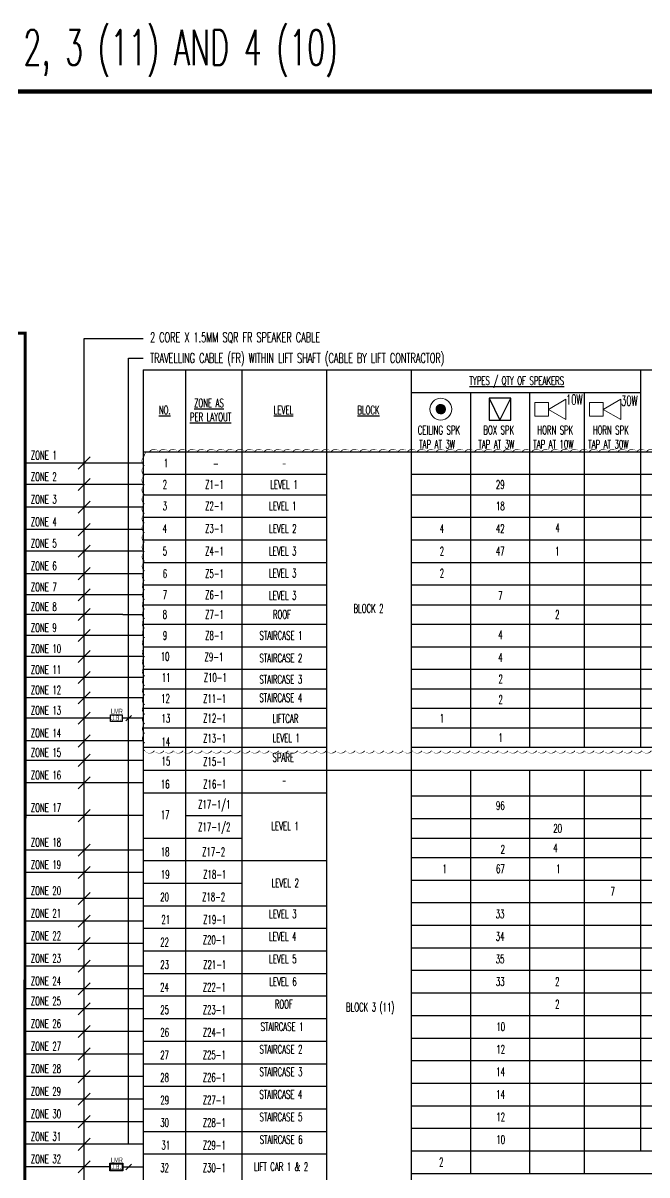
# Model space of a CAD drawing. Header units: millimetres. Extents: x 2974 to 5671, y 1205 to 3288.
# Drawn here: x 4832 to 5274, y 2471 to 3288 of the extents above; entities that cross this region are included whole.
import ezdxf
from ezdxf.enums import TextEntityAlignment as Align

# ---------------------------------------------------------------- set-up
doc = ezdxf.new("R2010")
doc.units = ezdxf.units.MM
doc.linetypes.add('CENTER', pattern=[2, 1.25, -0.25, 0.25, -0.25])
for name, color, linetype in [('0-EQUIPMENT', 7, 'Continuous'), ('0-RACK', 7, 'Continuous'), ('E-_PUBASYBL_E-_N_PA8', 3, 'Continuous'), ('TEXT', 3, 'Continuous')]:
    doc.layers.add(name, color=color, linetype=linetype)
doc.layers.add('E-_PUBASPKR_E-', color=92, linetype='Continuous', lineweight=18)
doc.styles.add('ARIAL', font='arial.ttf')
doc.styles.add('Arial_8', font='arial.ttf', dxfattribs={"width": 0.9, "height": 1.227954})
doc.styles.add('SIMPLEX', font='simplex.shx', dxfattribs={"width": 0.6})

# ---------------------------------------------------------------- blocks, each defined once
blk = doc.blocks.new('puba0102')
at = {"layer": 'E-_PUBASPKR_E-'}
h = blk.add_hatch(dxfattribs=at)
h.set_pattern_fill('ANSI31', color=6, style=0)
h.set_pattern_definition([(45, (-6420.06115, -18069.33129), (-0.08838834765, 0.08838834765), [])])
edge = h.paths.add_edge_path()
edge.add_arc((0, 0), 84.8, 0, 360)
at = {"layer": 'E-_PUBASPKR_E-', "color": 6, "linetype": 'Continuous'}
for radius in [200, 84.8]:
    blk.add_circle((0, 0), radius, dxfattribs=at)

msp = doc.modelspace()

# ---------------------------------------------------------------- linework, layer by layer
at = {"color": 4}
for p, q in [((4875.18931, 2190.73494, -1204.84475), (4875.18931, 3063.95788, -1204.84475)), ((4875.18931, 3063.95788, -1204.84475), (4917.07967, 3063.95788, -1204.84475)), ((4917.07967, 2975.73427, -1204.84475), (4833.29895, 2975.73427, -1204.84475)), ((4917.07967, 2960.50709, -1204.84475), (4833.29895, 2960.50709, -1204.84475)), ((4917.07967, 2944.50709, -1204.84475), (4833.29895, 2944.50709, -1204.84475)), ((4917.07967, 2928.50709, -1204.84475), (4833.29895, 2928.50709, -1204.84475)), ((4917.07967, 2913.27992, -1204.84475), (4833.29895, 2913.27992, -1204.84475)), ((4917.07967, 2897.27992, -1204.84475), (4833.29895, 2897.27992, -1204.84475)), ((4917.07967, 2882.27992, -1204.84475), (4833.29895, 2882.27992, -1204.84475)), ((4902.54358, 2868.37619, -1204.84475), (4833.29895, 2868.37619, -1204.84475)), ((4902.54358, 2868.37619, -1204.84475), (4917.07967, 2868.37619, -1204.84475)), ((4917.07967, 2853.47246, -1204.84475), (4833.29895, 2853.47246, -1204.84475)), ((4917.07967, 2838.56874, -1204.84475), (4833.29895, 2838.56874, -1204.84475)), ((4917.07967, 2823.66501, -1204.84475), (4833.29895, 2823.66501, -1204.84475)), ((4917.07967, 2809.29035, -1204.84475), (4833.29895, 2809.29035, -1204.84475)), ((4893.75381, 2794.81695, -1204.84475), (4833.29895, 2794.81695, -1204.84475)), ((4917.07967, 2794.81695, -1204.84475), (4902.08593, 2794.81695, -1204.84475)), ((4908.77569, 2796.84668, -1204.84475), (4904.77569, 2792.84668, -1204.84475)), ((4917.07967, 2778.70984, -1204.84475), (4833.29895, 2778.70984, -1204.84475)), ((4917.07967, 2764.94282, -1204.84475), (4833.29895, 2764.94282, -1204.84475)), ((4917.07967, 2748.93196, -1204.84475), (4833.29895, 2748.93196, -1204.84475)), ((4917.07967, 2725.85756, -1204.84475), (4833.29895, 2725.85756, -1204.84475)), ((4917.07967, 2701.28349, -1204.84475), (4833.29895, 2701.28349, -1204.84475)), ((4917.07967, 2685.44037, -1204.84475), (4833.29895, 2685.44037, -1204.84475)), ((4917.07967, 2666.96581, -1204.84475), (4833.29895, 2666.96581, -1204.84475)), ((4917.07967, 2650.96581, -1204.84475), (4833.29895, 2650.96581, -1204.84475)), ((4917.07967, 2634.96581, -1204.84475), (4833.29895, 2634.96581, -1204.84475)), ((4917.07967, 2618.96581, -1204.84475), (4833.29895, 2618.96581, -1204.84475)), ((4917.07967, 2602.96581, -1204.84475), (4833.29895, 2602.96581, -1204.84475)), ((4917.07967, 2588.69678, -1204.84475), (4833.29895, 2588.69678, -1204.84475)), ((4917.07967, 2572.69678, -1204.84475), (4833.29895, 2572.69678, -1204.84475)), ((4917.07967, 2556.69678, -1204.84475), (4833.29895, 2556.69678, -1204.84475)), ((4917.07967, 2540.69678, -1204.84475), (4833.29895, 2540.69678, -1204.84475)), ((4917.07967, 2524.69678, -1204.84475), (4833.29895, 2524.69678, -1204.84475)), ((4917.07967, 2508.69678, -1204.84475), (4833.29895, 2508.69678, -1204.84475)), ((4917.07967, 2492.69678, -1204.84475), (4833.29895, 2492.69678, -1204.84475)), ((4893.29616, 2476.69678, -1204.84475), (4833.29895, 2476.69678, -1204.84475)), ((4902.54358, 2476.69678, -1204.84475), (4917.07967, 2476.69678, -1204.84475)), ((4908.74596, 2478.69678, -1204.84475), (4904.74596, 2474.69678, -1204.84475))]:
    msp.add_line(p, q, dxfattribs=at)
at = {"color": 3, "ltscale": 0.5}
for p, q in [((4906.74596, 2492.69678, -1204.84475), (4906.74596, 3050.20878, -1204.84475)), ((4906.74596, 3050.20878, -1204.84475), (4917.07967, 3050.20878, -1204.84475))]:
    msp.add_line(p, q, dxfattribs=at)
at = {"color": 5}
for p, q in [((5162.338, 3021.697, -1204.84475), (5170.07967, 3006.21365, -1204.84475)), ((5170.07967, 3006.21365, -1204.84475), (5177.82135, 3021.697, -1204.84475))]:
    msp.add_line(p, q, dxfattribs=at)
for p, q in [((5149.07967, 2875.27992, -1204.84475), (5149.07967, 2815.66501, -1204.84475)), ((5149.07967, 2875.27992, -1204.84475), (5149.07967, 2774.24265, -1204.84475)), ((5191.07967, 2875.27992, -1204.84475), (5191.07967, 2815.66501, -1204.84475)), ((5191.07967, 2875.27992, -1204.84475), (5191.07967, 2774.24265, -1204.84475)), ((5229.71376, 2875.27992, -1204.84475), (5229.71376, 2774.24265, -1204.84475)), ((5269.73788, 2875.27992, -1204.84475), (5269.73788, 2774.24265, -1204.84475)), ((5107.07967, 2845.47246, -1204.84475), (5645.73788, 2845.47246, -1204.84475)), ((5107.07967, 2829.47246, -1204.84475), (5645.73788, 2829.47246, -1204.84475)), ((5107.07967, 2815.66501, -1204.84475), (5645.73788, 2815.66501, -1204.84475)), ((5107.07967, 2801.85756, -1204.84475), (5645.73788, 2801.85756, -1204.84475)), ((5107.07967, 2788.05011, -1204.84475), (5645.73788, 2788.05011, -1204.84475)), ((5107.07967, 2774.24265, -1204.84475), (5645.73788, 2774.24265, -1204.84475))]:
    msp.add_line(p, q)
at = {"color": 7, "linetype": 'CENTER', "ltscale": 25, "const_width": 3, "elevation": -1204.84475}
msp.add_lwpolyline([(4127.79428, 3239.19912), (5669.35395, 3239.19383), (5669.35395, 1809.67696), (4127.79428, 1809.68226)], close=True, dxfattribs=at)
at = {"color": 6}
msp.add_lwpolyline([(5280.76315, 2983.73427, 0, 0.67782, 0.52056705), (5273.98491, 2983.73427, 0, 0.67782, 0.52056705), (5267.20667, 2983.73427, 0, 0.67782, 0.52056705), (5260.42843, 2983.73427, 0, 0.67782, 0.52056705), (5253.65019, 2983.73427, 0, 0.67782, 0.52056705), (5246.87195, 2983.73427, 0, 0.67782, 0.52056705), (5240.09371, 2983.73427, 0, 0.67782, 0.52056705), (5233.31547, 2983.73427, 0, 0.67782, 0.52056705), (5226.53723, 2983.73427, 0, 0.67782, 0.52056705), (5219.75899, 2983.73427, 0, 0.67782, 0.52056705), (5212.98075, 2983.73427, 0, 0.67782, 0.52056705), (5206.20251, 2983.73427, 0, 0.67782, 0.52056705), (5199.42427, 2983.73427, 0, 0.67782, 0.52056705), (5192.64603, 2983.73427, 0, 0.67782, 0.52056705), (5185.86779, 2983.73427, 0, 0.67782, 0.52056705), (5179.08955, 2983.73427, 0, 0.67782, 0.52056705), (5172.31131, 2983.73427, 0, 0.67782, 0.52056705), (5165.53307, 2983.73427, 0, 0.67782, 0.52056705), (5158.75483, 2983.73427, 0, 0.67782, 0.52056705), (5151.97659, 2983.73427, 0, 0.67782, 0.52056705), (5145.19835, 2983.73427, 0, 0.67782, 0.52056705), (5138.42011, 2983.73427, 0, 0.67782, 0.52056705), (5131.64187, 2983.73427, 0, 0.67782, 0.52056705), (5124.86363, 2983.73427, 0, 0.67782, 0.52056705), (5118.08538, 2983.73427, 0, 0.67782, 0.52056705), (5111.30714, 2983.73427, 0, 0.67782, 0.52056705), (5104.5289, 2983.73427, 0, 0.67782, 0.52056705), (5097.75066, 2983.73427, 0, 0.67782, 0.52056705), (5090.97242, 2983.73427, 0, 0.67782, 0.52056705), (5084.19418, 2983.73427, 0, 0.67782, 0.52056705), (5077.41594, 2983.73427, 0, 0.67782, 0.52056705), (5070.6377, 2983.73427, 0, 0.67782, 0.52056705), (5063.85946, 2983.73427, 0, 0.67782, 0.52056705), (5057.08122, 2983.73427, 0, 0.67782, 0.52056705), (5050.30298, 2983.73427, 0, 0.67782, 0.52056705), (5043.52474, 2983.73427, 0, 0.67782, 0.52056705), (5036.7465, 2983.73427, 0, 0.67782, 0.52056705), (5029.96826, 2983.73427, 0, 0.67782, 0.52056705), (5023.19002, 2983.73427, 0, 0.67782, 0.52056705), (5016.41178, 2983.73427, 0, 0.67782, 0.52056705), (5009.63354, 2983.73427, 0, 0.67782, 0.52056705), (5002.8553, 2983.73427, 0, 0.67782, 0.52056705), (4996.07706, 2983.73427, 0, 0.67782, 0.52056705), (4989.29882, 2983.73427, 0, 0.67782, 0.52056705), (4982.52058, 2983.73427, 0, 0.67782, 0.52056705), (4975.74234, 2983.73427, 0, 0.67782, 0.52056705), (4968.9641, 2983.73427, 0, 0.67782, 0.52056705), (4962.18586, 2983.73427, 0, 0.67782, 0.52056705), (4955.40762, 2983.73427, 0, 0.67782, 0.52056705), (4948.62938, 2983.73427, 0, 0.67782, 0.52056705), (4941.85113, 2983.73427, 0, 0.67782, 0.52056705), (4935.07289, 2983.73427, 0, 0.67782, 0.52056705), (4928.29465, 2983.73427, 0, 0.67782, 0.52056705), (4921.51641, 2983.73427, 0, 0.67782, 0.52056705), (4917.89131, 2980.58574, 0, 0.67782, 0.52056705), (4917.9012, 2973.80751, 0, 0.67782, 0.52056705), (4917.9111, 2967.02927, 0, 0.67782, 0.52056705), (4917.921, 2960.25104, 0, 0.67782, 0.52056705), (4917.93089, 2953.47281, 0, 0.67782, 0.52056705), (4917.94079, 2946.69457, 0, 0.67782, 0.52056705), (4917.95069, 2939.91634, 0, 0.67782, 0.52056705), (4917.96058, 2933.13811, 0, 0.67782, 0.52056705), (4917.97048, 2926.35987, 0, 0.67782, 0.52056705), (4917.98038, 2919.58164, 0, 0.67782, 0.52056705), (4917.99027, 2912.80341, 0, 0.67782, 0.52056705), (4918.00017, 2906.02517, 0, 0.67782, 0.52056705), (4918.01007, 2899.24694, 0, 0.67782, 0.52056705), (4918.01996, 2892.46871, 0, 0.67782, 0.52056705), (4918.02986, 2885.69047, 0, 0.67782, 0.52056705), (4918.03976, 2878.91224, 0, 0.67782, 0.52056705), (4918.04965, 2872.13401, 0, 0.67782, 0.52056705), (4918.05955, 2865.35577, 0, 0.67782, 0.52056705), (4918.06945, 2858.57754, 0, 0.67782, 0.52056705), (4918.07934, 2851.79931, 0, 0.67782, 0.52056705), (4918.08924, 2845.02108, 0, 0.67782, 0.52056705), (4918.09914, 2838.24284, 0, 0.67782, 0.52056705), (4918.10904, 2831.46461, 0, 0.67782, 0.52056705), (4918.11893, 2824.68638, 0, 0.67782, 0.52056705), (4918.12883, 2817.90814, 0, 0.67782, 0.52056705), (4918.13873, 2811.12991, 0, 0.67782, 0.52056705), (4918.14862, 2804.35168, 0, 0.67782, 0.52056705), (4918.15852, 2797.57344, 0, 0.67782, 0.52056705), (4918.16842, 2790.79521, 0, 0.67782, 0.52056705), (4918.17831, 2784.01698, 0, 0.67782, 0.52056705), (4918.18821, 2777.23874, 0, 0.67782, 0.52056705), (4918.1962, 2771.76357, 0, 0.67782, 0.52056705), (4924.97444, 2771.76357, 0, 0.67782, 0.52056705), (4931.75268, 2771.76357, 0, 0.67782, 0.52056705), (4938.53092, 2771.76357, 0, 0.67782, 0.52056705), (4945.30916, 2771.76357, 0, 0.67782, 0.52056705), (4952.08741, 2771.76357, 0, 0.67782, 0.52056705), (4958.86565, 2771.76357, 0, 0.67782, 0.52056705), (4965.64389, 2771.76357, 0, 0.67782, 0.52056705), (4972.42213, 2771.76357, 0, 0.67782, 0.52056705), (4979.20037, 2771.76357, 0, 0.67782, 0.52056705), (4985.97861, 2771.76357, 0, 0.67782, 0.52056705), (4992.75685, 2771.76357, 0, 0.67782, 0.52056705), (4999.53509, 2771.76357, 0, 0.67782, 0.52056705), (5006.31333, 2771.76357, 0, 0.67782, 0.52056705), (5013.09157, 2771.76357, 0, 0.67782, 0.52056705), (5019.86981, 2771.76357, 0, 0.67782, 0.52056705), (5026.64805, 2771.76357, 0, 0.67782, 0.52056705), (5033.42629, 2771.76357, 0, 0.67782, 0.52056705), (5040.20453, 2771.76357, 0, 0.67782, 0.52056705), (5046.98277, 2771.76357, 0, 0.67782, 0.52056705), (5053.76101, 2771.76357, 0, 0.67782, 0.52056705), (5060.53925, 2771.76357, 0, 0.67782, 0.52056705), (5067.31749, 2771.76357, 0, 0.67782, 0.52056705), (5074.09573, 2771.76357, 0, 0.67782, 0.52056705), (5080.87397, 2771.76357, 0, 0.67782, 0.52056705), (5087.65221, 2771.76357, 0, 0.67782, 0.52056705), (5094.43045, 2771.76357, 0, 0.67782, 0.52056705), (5101.20869, 2771.76357, 0, 0.67782, 0.52056705), (5107.98693, 2771.76357, 0, 0.67782, 0.52056705), (5114.76517, 2771.76357, 0, 0.67782, 0.52056705), (5121.54341, 2771.76357, 0, 0.67782, 0.52056705), (5128.32166, 2771.76357, 0, 0.67782, 0.52056705), (5135.0999, 2771.76357, 0, 0.67782, 0.52056705), (5141.87814, 2771.76357, 0, 0.67782, 0.52056705), (5148.65638, 2771.76357, 0, 0.67782, 0.52056705), (5155.43462, 2771.76357, 0, 0.67782, 0.52056705), (5162.21286, 2771.76357, 0, 0.67782, 0.52056705), (5168.9911, 2771.76357, 0, 0.67782, 0.52056705), (5175.76934, 2771.76357, 0, 0.67782, 0.52056705), (5182.54758, 2771.76357, 0, 0.67782, 0.52056705), (5189.32582, 2771.76357, 0, 0.67782, 0.52056705), (5196.10406, 2771.76357, 0, 0.67782, 0.52056705), (5202.8823, 2771.76357, 0, 0.67782, 0.52056705), (5209.66054, 2771.76357, 0, 0.67782, 0.52056705), (5216.43878, 2771.76357, 0, 0.67782, 0.52056705), (5223.21702, 2771.76357, 0, 0.67782, 0.52056705), (5229.99526, 2771.76357, 0, 0.67782, 0.52056705), (5236.7735, 2771.76357, 0, 0.67782, 0.52056705), (5243.55174, 2771.76357, 0, 0.67782, 0.52056705), (5250.32998, 2771.76357, 0, 0.67782, 0.52056705), (5257.10822, 2771.76357, 0, 0.67782, 0.52056705), (5263.88646, 2771.76357, 0, 0.67782, 0.52056705), (5270.6647, 2771.76357, 0, 0.67782, 0.52056705), (5277.44294, 2771.76357, 0, 0.67782, 0.52056705)], format="xyseb", dxfattribs=at)
at = {"ltscale": 0.5, "elevation": -1204.84475}
for points in [[(4893.75381, 2797.1046), (4902.08593, 2797.1046), (4902.08593, 2792.59158), (4893.75381, 2792.59158)], [(4893.29616, 2479.41095), (4902.54358, 2479.41095), (4902.54358, 2473.98262), (4893.29616, 2473.98262)], [(4893.75381, 2478.95329), (4902.08593, 2478.95329), (4902.08593, 2474.44027), (4893.75381, 2474.44027)]]:
    msp.add_lwpolyline(points, close=True, dxfattribs=at)
at = {"layer": '0-EQUIPMENT', "color": 6, "ltscale": 0.5}
for p, q in [((4870.87885, 2971.42381, -1204.84475), (4879.49978, 2980.04474, -1204.84475)), ((4870.87885, 2956.19663, -1204.84475), (4879.49978, 2964.81756, -1204.84475)), ((4870.87885, 2940.19663, -1204.84475), (4879.49978, 2948.81756, -1204.84475)), ((4870.87885, 2924.19663, -1204.84475), (4879.49978, 2932.81756, -1204.84475)), ((4870.87885, 2908.96945, -1204.84475), (4879.49978, 2917.59038, -1204.84475)), ((4870.87885, 2892.96945, -1204.84475), (4879.49978, 2901.59038, -1204.84475)), ((4870.87885, 2877.96945, -1204.84475), (4879.49978, 2886.59038, -1204.84475)), ((4870.87885, 2864.06573, -1204.84475), (4879.49978, 2872.68665, -1204.84475)), ((4870.87885, 2849.162, -1204.84475), (4879.49978, 2857.78293, -1204.84475)), ((4870.87885, 2834.25827, -1204.84475), (4879.49978, 2842.8792, -1204.84475)), ((4870.87885, 2819.35455, -1204.84475), (4879.49978, 2827.97547, -1204.84475)), ((4870.87885, 2804.97989, -1204.84475), (4879.49978, 2813.60082, -1204.84475)), ((4870.87885, 2790.50649, -1204.84475), (4879.49978, 2799.12742, -1204.84475)), ((4870.87885, 2774.39937, -1204.84475), (4879.49978, 2783.0203, -1204.84475)), ((4870.87885, 2760.63236, -1204.84475), (4879.49978, 2769.25329, -1204.84475)), ((4870.87885, 2744.6215, -1204.84475), (4879.49978, 2753.24242, -1204.84475)), ((4870.87885, 2721.3771, -1204.84475), (4879.49978, 2729.99803, -1204.84475)), ((4870.87885, 2696.97303, -1204.84475), (4879.49978, 2705.59395, -1204.84475)), ((4870.87885, 2681.12991, -1204.84475), (4879.49978, 2689.75084, -1204.84475)), ((4870.87885, 2662.65535, -1204.84475), (4879.49978, 2671.27627, -1204.84475)), ((4870.87885, 2646.65535, -1204.84475), (4879.49978, 2655.27627, -1204.84475)), ((4870.87885, 2630.65535, -1204.84475), (4879.49978, 2639.27627, -1204.84475)), ((4870.87885, 2614.65535, -1204.84475), (4879.49978, 2623.27627, -1204.84475)), ((4870.87885, 2598.65535, -1204.84475), (4879.49978, 2607.27627, -1204.84475)), ((4870.87885, 2584.38632, -1204.84475), (4879.49978, 2593.00725, -1204.84475)), ((4870.87885, 2568.38632, -1204.84475), (4879.49978, 2577.00725, -1204.84475)), ((4870.87885, 2552.38632, -1204.84475), (4879.49978, 2561.00725, -1204.84475)), ((4870.87885, 2536.38632, -1204.84475), (4879.49978, 2545.00725, -1204.84475)), ((4870.87885, 2520.38632, -1204.84475), (4879.49978, 2529.00725, -1204.84475)), ((4870.87885, 2504.38632, -1204.84475), (4879.49978, 2513.00725, -1204.84475)), ((4870.87885, 2488.38632, -1204.84475), (4879.49978, 2497.00725, -1204.84475)), ((4870.87885, 2472.38632, -1204.84475), (4879.49978, 2481.00725, -1204.84475))]:
    msp.add_line(p, q, dxfattribs=at)
at = {"layer": '0-EQUIPMENT', "ltscale": 0.5, "elevation": -1204.84475}
msp.add_lwpolyline([(4833.05373, 2112.46591, 2.08992, 2.08992, 0), (4833.36758, 3067.84098, 2.08992, 2.08992, 0), (4769.46095, 3067.84098, 2.08992, 2.08992, 0), (4769.14709, 2112.46591, 2.08992, 2.08992, 0)], format="xyseb", close=True, dxfattribs=at)
at = {"layer": '0-RACK', "color": 7}
for q in [(5645.73788, 3041.73427, -1204.84475), (4917.07967, 2128.03023, -1204.84475)]:
    msp.add_line((4917.07967, 3041.73427, -1204.84475), q, dxfattribs=at)
at = {"layer": '0-RACK', "color": 0}
for p, q in [((4947.07967, 3041.73427, -1204.84475), (4947.07967, 2983.73427, -1204.84475)), ((5107.07967, 3025.73427, -1204.84475), (5269.73788, 3025.73427, -1204.84475)), ((5149.07967, 3025.73427, -1204.84475), (5149.07967, 2983.73427, -1204.84475)), ((5191.07967, 3025.73427, -1204.84475), (5191.07967, 2983.73427, -1204.84475)), ((5229.71376, 3025.73427, -1204.84475), (5229.71376, 2983.73427, -1204.84475)), ((4917.07967, 2983.73427, -1204.84475), (4987.07967, 2983.73427, -1204.84475)), ((5047.07967, 2983.73427, -1204.84475), (5149.07967, 2983.73427, -1204.84475)), ((5047.07967, 2983.73427, -1204.84475), (5047.07967, 2149.85756, -1204.84475)), ((5269.73788, 2983.73427, -1204.84475), (5645.73788, 2983.73427, -1204.84475)), ((5269.73788, 2967.73427, -1204.84475), (5395.73788, 2967.73427, -1204.84475)), ((5191.07967, 2953.27992, -1204.84475), (5229.71376, 2953.27992, -1204.84475)), ((5269.73788, 2953.27992, -1204.84475), (5395.73788, 2953.27992, -1204.84475)), ((5269.73788, 2937.27992, -1204.84475), (5395.73788, 2937.27992, -1204.84475)), ((5269.73788, 2921.27992, -1204.84475), (5395.73788, 2921.27992, -1204.84475)), ((5269.73788, 2905.27992, -1204.84475), (5395.73788, 2905.27992, -1204.84475)), ((5269.73788, 2889.27992, -1204.84475), (5395.73788, 2889.27992, -1204.84475)), ((5149.07967, 2739.85756, -1204.84475), (5149.07967, 2739.85756, -1204.84475)), ((5269.73788, 2739.85756, -1204.84475), (5395.73788, 2739.85756, -1204.84475)), ((5269.73788, 2723.66501, -1204.84475), (5645.73788, 2723.66501, -1204.84475)), ((5191.07967, 2709.85756, -1204.84475), (5191.07967, 2696.05011, -1204.84475)), ((5229.71376, 2709.85756, -1204.84475), (5229.71376, 2696.05011, -1204.84475)), ((5269.73788, 2709.85756, -1204.84475), (5395.73788, 2709.85756, -1204.84475)), ((5269.73788, 2696.05011, -1204.84475), (5395.73788, 2696.05011, -1204.84475)), ((5244.31756, 2680.05011, -1204.84475), (5395.73788, 2680.05011, -1204.84475)), ((5149.07967, 2664.05011, -1204.84475), (5149.07967, 2664.05011, -1204.84475)), ((5244.31756, 2664.05011, -1204.84475), (5395.73788, 2664.05011, -1204.84475)), ((5149.07967, 2648.05011, -1204.84475), (5149.07967, 2648.05011, -1204.84475)), ((5244.31756, 2648.05011, -1204.84475), (5395.73788, 2648.05011, -1204.84475)), ((5149.07967, 2632.05011, -1204.84475), (5149.07967, 2632.05011, -1204.84475)), ((5191.07967, 2632.05011, -1204.84475), (5395.73788, 2632.05011, -1204.84475)), ((5149.07967, 2616.05011, -1204.84475), (5149.07967, 2616.05011, -1204.84475)), ((5191.07967, 2616.05011, -1204.84475), (5395.73788, 2616.05011, -1204.84475)), ((5149.07967, 2600.05011, -1204.84475), (5149.07967, 2600.05011, -1204.84475)), ((5191.07967, 2600.05011, -1204.84475), (5395.73788, 2600.05011, -1204.84475)), ((5149.07967, 2584.05011, -1204.84475), (5149.07967, 2584.05011, -1204.84475)), ((5191.07967, 2584.05011, -1204.84475), (5395.73788, 2584.05011, -1204.84475)), ((5149.07967, 2568.05011, -1204.84475), (5149.07967, 2568.05011, -1204.84475)), ((5191.07967, 2568.05011, -1204.84475), (5395.73788, 2568.05011, -1204.84475)), ((5149.07967, 2552.05011, -1204.84475), (5149.07967, 2552.05011, -1204.84475)), ((5191.07967, 2552.05011, -1204.84475), (5395.73788, 2552.05011, -1204.84475)), ((4987.07967, 2533.85756, -1204.84475), (5047.07967, 2533.85756, -1204.84475)), ((5149.07967, 2536.05011, -1204.84475), (5149.07967, 2536.05011, -1204.84475)), ((5191.07967, 2536.05011, -1204.84475), (5395.73788, 2536.05011, -1204.84475)), ((4987.07967, 2517.85756, -1204.84475), (5047.07967, 2517.85756, -1204.84475)), ((5149.07967, 2520.05011, -1204.84475), (5149.07967, 2520.05011, -1204.84475)), ((5191.07967, 2520.05011, -1204.84475), (5395.73788, 2520.05011, -1204.84475)), ((4987.07967, 2501.85756, -1204.84475), (5047.07967, 2501.85756, -1204.84475)), ((5149.07967, 2504.05011, -1204.84475), (5149.07967, 2504.05011, -1204.84475)), ((5191.07967, 2504.05011, -1204.84475), (5395.73788, 2504.05011, -1204.84475)), ((5149.07967, 2488.05011, -1204.84475), (5149.07967, 2488.05011, -1204.84475)), ((5191.07967, 2488.05011, -1204.84475), (5395.73788, 2488.05011, -1204.84475))]:
    msp.add_line(p, q, dxfattribs=at)
at = {"layer": '0-RACK'}
for p, q in [((4987.07967, 3041.73427, -1204.84475), (4987.07967, 2983.73427, -1204.84475)), ((5047.07967, 3041.73427, -1204.84475), (5047.07967, 2983.73427, -1204.84475)), ((5107.07967, 3041.73427, -1204.84475), (5107.07967, 2983.73427, -1204.84475)), ((5269.73788, 3041.73427, -1204.84475), (5269.73788, 2983.73427, -1204.84475)), ((5149.07967, 3025.73427, -1204.84475), (5149.07967, 2983.73427, -1204.84475)), ((4947.07967, 2983.73427, -1204.84475), (4947.07967, 2149.85756, -1204.84475)), ((4987.07967, 2983.73427, -1204.84475), (5047.07967, 2983.73427, -1204.84475)), ((4987.07967, 2983.73427, -1204.84475), (4987.07967, 2149.85756, -1204.84475)), ((5107.07967, 2983.73427, -1204.84475), (5107.07967, 2128.03023, -1204.84475)), ((5149.07967, 2983.73427, -1204.84475), (5269.73788, 2983.73427, -1204.84475)), ((5149.07967, 2983.73427, -1204.84475), (5149.07967, 2875.27992, -1204.84475)), ((5149.07967, 2983.73427, -1204.84475), (5149.07967, 2875.27992, -1204.84475)), ((5191.07967, 2983.73427, -1204.84475), (5191.07967, 2875.27992, -1204.84475)), ((5191.07967, 2983.73427, -1204.84475), (5191.07967, 2875.27992, -1204.84475)), ((5229.71376, 2983.73427, -1204.84475), (5229.71376, 2875.27992, -1204.84475)), ((5269.73788, 2983.73427, -1204.84475), (5269.73788, 2875.27992, -1204.84475)), ((4917.07967, 2967.73427, -1204.84475), (5047.07967, 2967.73427, -1204.84475)), ((5107.07967, 2967.73427, -1204.84475), (5269.73788, 2967.73427, -1204.84475)), ((4917.07967, 2953.27992, -1204.84475), (5047.07967, 2953.27992, -1204.84475)), ((5107.07967, 2953.27992, -1204.84475), (5191.07967, 2953.27992, -1204.84475)), ((5229.71376, 2953.27992, -1204.84475), (5269.73788, 2953.27992, -1204.84475)), ((4917.07967, 2937.27992, -1204.84475), (5047.07967, 2937.27992, -1204.84475)), ((5107.07967, 2937.27992, -1204.84475), (5269.73788, 2937.27992, -1204.84475)), ((4917.07967, 2921.27992, -1204.84475), (5047.07967, 2921.27992, -1204.84475)), ((5107.07967, 2921.27992, -1204.84475), (5269.73788, 2921.27992, -1204.84475)), ((4917.07967, 2905.27992, -1204.84475), (5047.07967, 2905.27992, -1204.84475)), ((5107.07967, 2905.27992, -1204.84475), (5269.73788, 2905.27992, -1204.84475)), ((4917.07967, 2889.27992, -1204.84475), (5047.07967, 2889.27992, -1204.84475)), ((5107.07967, 2889.27992, -1204.84475), (5269.73788, 2889.27992, -1204.84475)), ((4917.07967, 2875.27992, -1204.84475), (5047.07967, 2875.27992, -1204.84475)), ((5107.07967, 2875.27992, -1204.84475), (5645.73788, 2875.27992, -1204.84475)), ((4917.07967, 2861.47246, -1204.84475), (5047.07967, 2861.47246, -1204.84475)), ((5107.07967, 2861.47246, -1204.84475), (5645.73788, 2861.47246, -1204.84475)), ((4917.07967, 2845.47246, -1204.84475), (5047.07967, 2845.47246, -1204.84475)), ((4917.07967, 2829.47246, -1204.84475), (5047.07967, 2829.47246, -1204.84475)), ((4917.07967, 2815.66501, -1204.84475), (5047.07967, 2815.66501, -1204.84475)), ((4917.07967, 2801.85756, -1204.84475), (5047.07967, 2801.85756, -1204.84475)), ((4917.07967, 2788.05011, -1204.84475), (5047.07967, 2788.05011, -1204.84475)), ((4917.07967, 2774.24265, -1204.84475), (5047.07967, 2774.24265, -1204.84475)), ((4917.07967, 2757.85756, -1204.84475), (5645.73788, 2757.85756, -1204.84475)), ((4917.07967, 2757.85756, -1204.84475), (5047.07967, 2757.85756, -1204.84475)), ((5149.07967, 2757.85756, -1204.84475), (5149.07967, 2488.05011, -1204.84475)), ((5149.07967, 2757.85756, -1204.84475), (5149.07967, 2472.05011, -1204.84475)), ((5191.07967, 2757.85756, -1204.84475), (5191.07967, 2488.05011, -1204.84475)), ((5191.07967, 2757.85756, -1204.84475), (5191.07967, 2725.85756, -1204.84475)), ((5229.71376, 2757.85756, -1204.84475), (5229.71376, 2709.85756, -1204.84475)), ((5269.73788, 2757.85756, -1204.84475), (5269.73788, 2488.05011, -1204.84475)), ((4917.07967, 2741.85756, -1204.84475), (5047.07967, 2741.85756, -1204.84475)), ((5107.07967, 2739.85756, -1204.84475), (5149.07967, 2739.85756, -1204.84475)), ((5149.07967, 2739.85756, -1204.84475), (5269.73788, 2739.85756, -1204.84475)), ((4947.07967, 2725.85756, -1204.84475), (4987.07967, 2725.85756, -1204.84475)), ((5107.07967, 2723.66501, -1204.84475), (5269.73788, 2723.66501, -1204.84475)), ((4917.07967, 2709.85756, -1204.84475), (4987.07967, 2709.85756, -1204.84475)), ((5107.07967, 2709.85756, -1204.84475), (5269.73788, 2709.85756, -1204.84475)), ((5107.07967, 2696.05011, -1204.84475), (5269.73788, 2696.05011, -1204.84475)), ((5191.07967, 2696.05011, -1204.84475), (5191.07967, 2472.05011, -1204.84475)), ((5229.71376, 2696.05011, -1204.84475), (5229.71376, 2472.05011, -1204.84475)), ((4917.07967, 2693.85756, -1204.84475), (5047.07967, 2693.85756, -1204.84475)), ((5107.07967, 2680.05011, -1204.84475), (5244.31756, 2680.05011, -1204.84475)), ((4917.07967, 2677.85756, -1204.84475), (4987.07967, 2677.85756, -1204.84475)), ((5107.07967, 2664.05011, -1204.84475), (5149.07967, 2664.05011, -1204.84475)), ((5149.07967, 2664.05011, -1204.84475), (5244.31756, 2664.05011, -1204.84475)), ((4917.07967, 2661.85756, -1204.84475), (5047.07967, 2661.85756, -1204.84475)), ((5107.07967, 2648.05011, -1204.84475), (5149.07967, 2648.05011, -1204.84475)), ((5149.07967, 2648.05011, -1204.84475), (5244.31756, 2648.05011, -1204.84475)), ((4917.07967, 2645.85756, -1204.84475), (5047.07967, 2645.85756, -1204.84475)), ((5107.07967, 2632.05011, -1204.84475), (5149.07967, 2632.05011, -1204.84475)), ((5149.07967, 2632.05011, -1204.84475), (5191.07967, 2632.05011, -1204.84475)), ((4917.07967, 2629.85756, -1204.84475), (5047.07967, 2629.85756, -1204.84475)), ((4917.07967, 2613.85756, -1204.84475), (5047.07967, 2613.85756, -1204.84475)), ((5107.07967, 2616.05011, -1204.84475), (5149.07967, 2616.05011, -1204.84475)), ((5149.07967, 2616.05011, -1204.84475), (5191.07967, 2616.05011, -1204.84475)), ((4917.07967, 2597.85756, -1204.84475), (5047.07967, 2597.85756, -1204.84475)), ((5107.07967, 2600.05011, -1204.84475), (5149.07967, 2600.05011, -1204.84475)), ((5149.07967, 2600.05011, -1204.84475), (5191.07967, 2600.05011, -1204.84475)), ((4917.07967, 2581.85756, -1204.84475), (5047.07967, 2581.85756, -1204.84475)), ((5107.07967, 2584.05011, -1204.84475), (5149.07967, 2584.05011, -1204.84475)), ((5149.07967, 2584.05011, -1204.84475), (5191.07967, 2584.05011, -1204.84475)), ((4917.07967, 2565.85756, -1204.84475), (5047.07967, 2565.85756, -1204.84475)), ((5107.07967, 2568.05011, -1204.84475), (5149.07967, 2568.05011, -1204.84475)), ((5149.07967, 2568.05011, -1204.84475), (5191.07967, 2568.05011, -1204.84475)), ((4917.07967, 2549.85756, -1204.84475), (5047.07967, 2549.85756, -1204.84475)), ((5107.07967, 2552.05011, -1204.84475), (5149.07967, 2552.05011, -1204.84475)), ((5149.07967, 2552.05011, -1204.84475), (5191.07967, 2552.05011, -1204.84475)), ((4917.07967, 2533.85756, -1204.84475), (4987.07967, 2533.85756, -1204.84475)), ((5107.07967, 2536.05011, -1204.84475), (5149.07967, 2536.05011, -1204.84475)), ((5149.07967, 2536.05011, -1204.84475), (5191.07967, 2536.05011, -1204.84475)), ((4917.07967, 2517.85756, -1204.84475), (4987.07967, 2517.85756, -1204.84475)), ((5107.07967, 2520.05011, -1204.84475), (5149.07967, 2520.05011, -1204.84475)), ((5149.07967, 2520.05011, -1204.84475), (5191.07967, 2520.05011, -1204.84475)), ((4917.07967, 2501.85756, -1204.84475), (4987.07967, 2501.85756, -1204.84475)), ((5107.07967, 2504.05011, -1204.84475), (5149.07967, 2504.05011, -1204.84475)), ((5149.07967, 2504.05011, -1204.84475), (5191.07967, 2504.05011, -1204.84475)), ((4917.07967, 2485.85756, -1204.84475), (5047.07967, 2485.85756, -1204.84475)), ((5107.07967, 2488.05011, -1204.84475), (5149.07967, 2488.05011, -1204.84475)), ((5149.07967, 2488.05011, -1204.84475), (5191.07967, 2488.05011, -1204.84475)), ((5107.07967, 2472.05011, -1204.84475), (5645.73788, 2472.05011, -1204.84475))]:
    msp.add_line(p, q, dxfattribs=at)
at = {"layer": 'E-_PUBASPKR_E-', "color": 1, "elevation": -1204.84475}
for points in [[(5204.38178, 3018.54911), (5194.80175, 3018.54911), (5194.80175, 3008.96908), (5204.38178, 3008.96908)], [(5204.38178, 3013.7591), (5216.85578, 3020.96096), (5216.85578, 3006.55723)]]:
    msp.add_lwpolyline(points, close=True, dxfattribs=at)
at = {"layer": 'E-_PUBASPKR_E-', "color": 30, "elevation": -1204.84475}
for points in [[(5243.24034, 3018.54911), (5233.66031, 3018.54911), (5233.66031, 3008.96908), (5243.24034, 3008.96908)], [(5243.24034, 3013.7591), (5255.71434, 3020.96096), (5255.71434, 3006.55723)]]:
    msp.add_lwpolyline(points, close=True, dxfattribs=at)
at = {"layer": 'E-_PUBASYBL_E-_N_PA8', "color": 5}
for p, q in [((5177.82135, 3021.697, -1204.84475), (5162.338, 3021.697, -1204.84475)), ((5162.338, 3021.697, -1204.84475), (5162.338, 3006.21365, -1204.84475)), ((5177.82135, 3006.21365, -1204.84475), (5177.82135, 3021.697, -1204.84475)), ((5162.338, 3006.21365, -1204.84475), (5177.82135, 3006.21365, -1204.84475))]:
    msp.add_line(p, q, dxfattribs=at)

# ---------------------------------------------------------------- block references
at = {"layer": 'E-_PUBASPKR_E-', "color": 6, "xscale": 0.03870837105202177, "yscale": 0.03870837105202177, "zscale": 0.03870837105202177}
msp.add_blockref('puba0102', (5128.07967, 3013.95532, -1204.84475), dxfattribs=at)

# ---------------------------------------------------------------- texts
at = {"color": 0, "style": 'Arial_8', "width": 0.65}
for p in [(4894.2505, 2797.97559, -1204.84475), (4894.2505, 2479.82428, -1204.84475)]:
    msp.add_text('LMR', height=3.5, rotation=359.99999954, dxfattribs=at).set_placement(p)
for p in [(4897.92278, 2793.27218, -1204.84475), (4897.92278, 2475.12087, -1204.84475)]:
    msp.add_text('J.B.', height=3.5, rotation=359.99999954, dxfattribs=at).set_placement(p, align=Align.CENTER)
at = {"layer": '0-EQUIPMENT', "ltscale": 0.5, "insert": (4756.21538, 3266.2951, -1204.84475), "char_height": 25, "width": 338.9534859, "attachment_point": 4, "style": 'SIMPLEX'}
msp.add_mtext('{\\C7;BLOCK 2, 3 (11) AND 4 (10)}', dxfattribs=at)
at = {"layer": '0-RACK', "color": 30, "style": 'SIMPLEX', "width": 0.6}
msp.add_text('%%UTYPES / QTY OF SPEAKERS', height=6, dxfattribs=at).set_placement((5148.40231, 3031.16284, -1204.84475))
at = {"layer": '0-RACK', "color": 7, "style": 'SIMPLEX', "width": 0.6}
for s, p in [('%%UNO.', (4928.13682, 3010.33427, -1204.84475)), ('%%UZONE AS', (4953.10824, 3015.33427, -1204.84475)), ('%%ULEVEL', (5009.62253, 3010.33427, -1204.84475)), ('%%UBLOCK', (5068.93682, 3010.33427, -1204.84475)), ('%%UPER LAYOUT', (4950.19396, 3005.33427, -1204.84475)), ('LEVEL 1', (5007.13682, 2957.50709, -1204.84475)), ('LEVEL 1', (5006.36539, 2942.27992, -1204.84475)), ('LEVEL 2', (5006.36539, 2926.27992, -1204.84475)), ('STAIRCASE 3', (4999.45554, 2819.37179))]:
    msp.add_text(s, height=6, dxfattribs=at).set_placement(p)
at = {"layer": '0-RACK', "color": 0, "style": 'SIMPLEX', "width": 0.6}
for s, p in [('CEILING SPK', (5111.79396, 2996.07651, -1204.84475)), ('BOX SPK', (5158.33682, 2996.07651, -1204.84475)), ('HORN SPK', (5196.59672, 2996.07651, -1204.84475)), ('HORN SPK', (5235.92582, 2996.07651, -1204.84475)), ('TAP AT 3W', (5112.73682, 2986.07651, -1204.84475)), ('TAP AT 3W', (5154.73682, 2986.07651, -1204.84475)), ('TAP AT 10W', (5193.68243, 2986.07651, -1204.84475)), ('TAP AT 30W', (5232.66868, 2986.07651, -1204.84475)), ('29', (5167.16539, 2957.50709, -1204.84475)), ('18', (5167.2511, 2942.27992, -1204.84475)), ('4', (5127.34474, 2926.27992, -1204.84475)), ('42', (5167.16539, 2926.27992, -1204.84475)), ('4', (5209.36028, 2926.76286)), ('LEVEL 3', (5006.28648, 2910.27992, -1204.84475)), ('2', (5127.34474, 2910.23755, -1204.84475)), ('47', (5167.16539, 2910.23755, -1204.84475)), ('1', (5209.19672, 2910.27992, -1204.84475)), ('LEVEL 3', (5006.29945, 2894.68669, -1204.84475)), ('2', (5127.34474, 2894.6385, -1204.84475)), ('LEVEL 3', (5006.29945, 2878.86386, -1204.84475)), ('7', (5168.79396, 2878.69963, -1204.84475)), ('ROOF', (5009.08327, 2865.37603, -1204.84475)), ('2', (5209.19672, 2865.37384, -1204.84475)), ('STAIRCASE 1', (4999.59396, 2850.47246, -1204.84475)), ('4', (5168.87967, 2850.89218, -1204.84475)), ('STAIRCASE 2', (4999.50824, 2834.47246, -1204.84475)), ('4', (5168.87967, 2834.89218, -1204.84475)), ('2', (5169.0231, 2819.66239, -1204.84475)), ('STAIRCASE 4', (4999.45554, 2806.30254, -1204.84475)), ('2', (5169.0231, 2805.0377, -1204.84475)), ('LIFTCAR', (5008.76539, 2791.57467, -1204.84475)), ('1', (5127.34474, 2791.76251, -1204.84475)), ('LEVEL 1', (5008.76539, 2777.76722, -1204.84475)), ('1', (5169.0231, 2778.04772, -1204.84475)), ('SPARE', (5008.76539, 2763.95976, -1204.84475)), ('96', (5167.2511, 2729.85756, -1204.84475)), ('LEVEL 1', (5007.87333, 2715.35604, -1204.84475)), ('20', (5207.911, 2713.66501, -1204.84475)), ('2', (5170.56263, 2698.85756, -1204.84475)), ('4', (5207.911, 2699.85756, -1204.84475)), ('1', (5129.33406, 2685.05011, -1204.84475)), ('67', (5167.2511, 2685.05011, -1204.84475)), ('1', (5209.96815, 2685.05011, -1204.84475)), ('LEVEL 2', (5008.06765, 2675.00223, -1204.84475)), ('7', (5248.52582, 2669.05011, -1204.84475)), ('LEVEL 3', (5006.36539, 2653.05011, -1204.84475)), ('33', (5167.07967, 2653.05011, -1204.84475)), ('LEVEL 4', (5006.27967, 2637.05011, -1204.84475)), ('34', (5167.07967, 2637.05011, -1204.84475)), ('LEVEL 5', (5006.36539, 2621.05011, -1204.84475)), ('35', (5167.07967, 2621.05011, -1204.84475)), ('LEVEL 6', (5006.4511, 2605.05011, -1204.84475)), ('33', (5167.16539, 2605.05011, -1204.84475)), ('2', (5209.19672, 2605.05011, -1204.84475)), ('25', (4929.16539, 2585.05011, -1204.84475)), ('ROOF', (5010.39396, 2589.05011, -1204.84475)), ('BLOCK 3 (11)', (5060.91663, 2586.95383, -1204.84475)), ('2', (5209.19672, 2589.05011, -1204.84475)), ('STAIRCASE 1', (5000.36539, 2573.05011, -1204.84475)), ('10', (5167.50824, 2573.05011, -1204.84475)), ('STAIRCASE 2', (4999.59396, 2557.05011, -1204.84475)), ('12', (5167.50824, 2557.05011, -1204.84475)), ('STAIRCASE 3', (4999.59396, 2541.05011, -1204.84475)), ('14', (5167.42253, 2541.05011, -1204.84475)), ('STAIRCASE 4', (4999.50824, 2525.05011, -1204.84475)), ('14', (5167.42253, 2525.05011, -1204.84475)), ('STAIRCASE 5', (4999.59396, 2509.05011, -1204.84475)), ('12', (5167.50824, 2509.05011, -1204.84475)), ('STAIRCASE 6', (4999.67967, 2493.05011, -1204.84475)), ('10', (5167.50824, 2493.05011, -1204.84475)), ('2', (5126.87967, 2477.05011, -1204.84475)), ('LIFT CAR 1 & 2', (4995.62287, 2473.76351, -1204.84475))]:
    msp.add_text(s, height=6, dxfattribs=at).set_placement(p)
at = {"layer": '0-RACK', "style": 'SIMPLEX', "width": 0.6}
for s, p in [('1', (4931.6511, 2972.73427, -1204.84475)), ('-', (4966.52093, 2972.44231, -1204.84475)), ('2', (4930.87967, 2957.50709, -1204.84475)), ('Z1-1', (4960.99396, 2957.50709, -1204.84475)), ('3', (4930.87967, 2942.27992, -1204.84475)), ('Z2-1', (4960.99396, 2942.27992, -1204.84475)), ('4', (4930.79396, 2926.27992, -1204.84475)), ('Z3-1', (4960.99396, 2926.27992, -1204.84475)), ('5', (4930.87967, 2910.27992, -1204.84475)), ('Z4-1', (4960.99396, 2910.27992, -1204.84475)), ('6', (4930.96539, 2894.27992, -1204.84475)), ('Z5-1', (4960.99396, 2894.27992, -1204.84475)), ('7', (4930.87967, 2879.27992, -1204.84475)), ('Z6-1', (4960.99396, 2879.27992, -1204.84475)), ('BLOCK 2', (5066.19641, 2869.61391, -1204.84475)), ('8', (4930.87967, 2865.37619, -1204.84475)), ('Z7-1', (4960.99396, 2865.37619, -1204.84475)), ('9', (4930.96539, 2850.47246, -1204.84475)), ('Z8-1', (4960.99396, 2850.47246, -1204.84475)), ('10', (4929.50824, 2835.56874, -1204.84475)), ('Z9-1', (4960.59547, 2835.22138, -1204.84475)), ('11', (4930.27967, 2820.66501, -1204.84475)), ('Z10-1', (4959.96539, 2820.66501, -1204.84475)), ('12', (4929.84966, 2805.81588, -2409.68949)), ('Z11-1', (4959.62253, 2805.66501, -1204.84475)), ('13', (4930.10196, 2791.70065)), ('Z12-1', (4959.62253, 2791.85756, -1204.84475)), ('14', (4930.01625, 2775.03099)), ('Z13-1', (4959.55222, 2777.61232, -1204.84475)), ('15', (4930.10196, 2761.31317)), ('Z15-1', (4959.62253, 2761.05011, -1204.84475)), ('16', (4929.59396, 2745.05011, -1204.84475)), ('Z16-1', (4959.62253, 2745.05011, -1204.84475)), ('Z17-1/1', (4956.08186, 2730.73118, -1204.84475)), ('17', (4929.50824, 2723.2913, -1204.84475)), ('Z17-1/2', (4956.08186, 2714.73118, -1204.84475)), ('18', (4929.50824, 2697.05011, -1204.84475)), ('Z17-2', (4958.8511, 2697.05011, -1204.84475)), ('19', (4929.59396, 2681.05011, -1204.84475)), ('Z18-1', (4959.62253, 2681.05011, -1204.84475)), ('20', (4929.16539, 2665.05011, -1204.84475)), ('Z18-2', (4958.8511, 2665.05011, -1204.84475)), ('21', (4929.93682, 2649.05011, -1204.84475)), ('Z19-1', (4959.62253, 2649.05011, -1204.84475)), ('22', (4929.16539, 2633.05011, -1204.84475)), ('Z20-1', (4959.27967, 2634.6421, -1204.84475)), ('23', (4929.16539, 2617.05011, -1204.84475)), ('Z21-1', (4959.62253, 2617.05011, -1204.84475)), ('24', (4929.07967, 2601.05011, -1204.84475)), ('Z22-1', (4959.27967, 2601.05011, -1204.84475)), ('Z23-1', (4959.27967, 2585.05011, -1204.84475)), ('26', (4929.2511, 2569.05011, -1204.84475)), ('Z24-1', (4959.27967, 2569.05011, -1204.84475)), ('27', (4929.16539, 2553.05011, -1204.84475)), ('Z25-1', (4959.27967, 2553.05011, -1204.84475)), ('28', (4929.16539, 2537.05011, -1204.84475)), ('Z26-1', (4959.27967, 2537.05011, -1204.84475)), ('29', (4929.2511, 2521.05011, -1204.84475)), ('Z27-1', (4959.27967, 2521.05011, -1204.84475)), ('30', (4929.16539, 2505.05011, -1204.84475)), ('Z28-1', (4959.27967, 2505.05011, -1204.84475)), ('31', (4929.93682, 2489.05011, -1204.84475)), ('Z29-1', (4959.27967, 2489.05011, -1204.84475)), ('32', (4929.16539, 2473.05011, -1204.84475)), ('Z30-1', (4959.27967, 2473.05011, -1204.84475))]:
    msp.add_text(s, height=6, dxfattribs=at).set_placement(p)
at = {"layer": '0-RACK', "color": 0, "style": 'ARIAL'}
for p in [(5015.71563, 2972.80648, -1204.84475), (5015.71563, 2747.82173, -1204.84475)]:
    msp.add_text('-', height=5.85559, dxfattribs=at).set_placement(p)
at = {"layer": 'E-_PUBASYBL_E-_N_PA8', "color": 1, "insert": (5216.96766, 3024.28846, -1204.84485), "char_height": 7.1111111, "attachment_point": 1, "line_spacing_factor": 1.124877, "style": 'SIMPLEX'}
msp.add_mtext_dynamic_manual_height_columns('{\\Fsimplex8|c0;10W}', width=47695.5668752, gutter_width=12.5, heights=[0], dxfattribs=at)
at = {"layer": 'E-_PUBASYBL_E-_N_PA8', "color": 30, "insert": (5256.03952, 3023.50356, -1204.84485), "char_height": 7.1111111, "attachment_point": 1, "line_spacing_factor": 1.124877, "style": 'SIMPLEX'}
msp.add_mtext_dynamic_manual_height_columns('{\\Fsimplex8|c0;30W}', width=47695.5668752, gutter_width=12.5, heights=[0], dxfattribs=at)
at = {"layer": 'TEXT', "color": 0, "style": 'SIMPLEX', "width": 0.6}
for s, height, p in [('2 CORE X 1.5MM SQR FR SPEAKER CABLE', 7, (4921.9546, 3061.39912, -1204.84475)), ('ZONE 1', 6, (4837.37488, 2978.28891, -1204.84475)), ('ZONE 2', 6, (4837.37488, 2963.06173, -1204.84475)), ('ZONE 3', 6, (4837.37488, 2947.06173, -1204.84475)), ('ZONE 4', 6, (4837.37488, 2931.06173, -1204.84475)), ('ZONE 5', 6, (4837.37488, 2915.83455, -1204.84475)), ('ZONE 6', 6, (4837.37488, 2899.83455, -1204.84475)), ('ZONE 7', 6, (4837.37488, 2884.83455, -1204.84475)), ('ZONE 8', 6, (4837.37488, 2870.93083, -1204.84475)), ('ZONE 9', 6, (4837.37488, 2856.0271, -1204.84475)), ('ZONE 10', 6, (4837.37488, 2841.12337, -1204.84475)), ('ZONE 11', 6, (4837.37488, 2826.21965, -1204.84475)), ('ZONE 12', 6, (4837.37488, 2811.84499, -1204.84475)), ('ZONE 13', 6, (4837.37488, 2797.37159, -1204.84475)), ('ZONE 14', 6, (4837.37488, 2781.26447, -1204.84475)), ('ZONE 15', 6, (4837.37488, 2767.49746, -1204.84475)), ('ZONE 16', 6, (4837.37488, 2751.4866, -1204.84475)), ('ZONE 17', 6, (4837.37488, 2728.41219, -1204.84475)), ('ZONE 18', 6, (4837.37488, 2703.83813, -1204.84475)), ('ZONE 19', 6, (4837.37488, 2687.99501, -1204.84475)), ('ZONE 20', 6, (4837.37488, 2669.52045, -1204.84475)), ('ZONE 21', 6, (4837.37488, 2653.52045, -1204.84475)), ('ZONE 22', 6, (4837.37488, 2637.52045, -1204.84475)), ('ZONE 23', 6, (4837.37488, 2621.52045, -1204.84475)), ('ZONE 24', 6, (4837.37488, 2605.52045, -1204.84475)), ('ZONE 25', 6, (4837.37488, 2591.25142, -1204.84475)), ('ZONE 26', 6, (4837.37488, 2575.25142, -1204.84475)), ('ZONE 27', 6, (4837.37488, 2559.25142, -1204.84475)), ('ZONE 28', 6, (4837.37488, 2543.25142, -1204.84475)), ('ZONE 29', 6, (4837.37488, 2527.25142, -1204.84475)), ('ZONE 30', 6, (4837.37488, 2511.25142, -1204.84475)), ('ZONE 31', 6, (4837.37488, 2495.25142, -1204.84475)), ('ZONE 32', 6, (4837.37488, 2479.25142, -1204.84475))]:
    msp.add_text(s, height=height, dxfattribs=at).set_placement(p)
msp.add_text('TRAVELLING CABLE (FR) WITHIN LIFT SHAFT (CABLE BY LIFT CONTRACTOR)', height=7, dxfattribs=at).set_placement((4921.9546, 3050.18497, -1204.84475), align=Align.MIDDLE_LEFT)

doc.saveas('drawing.dxf')
